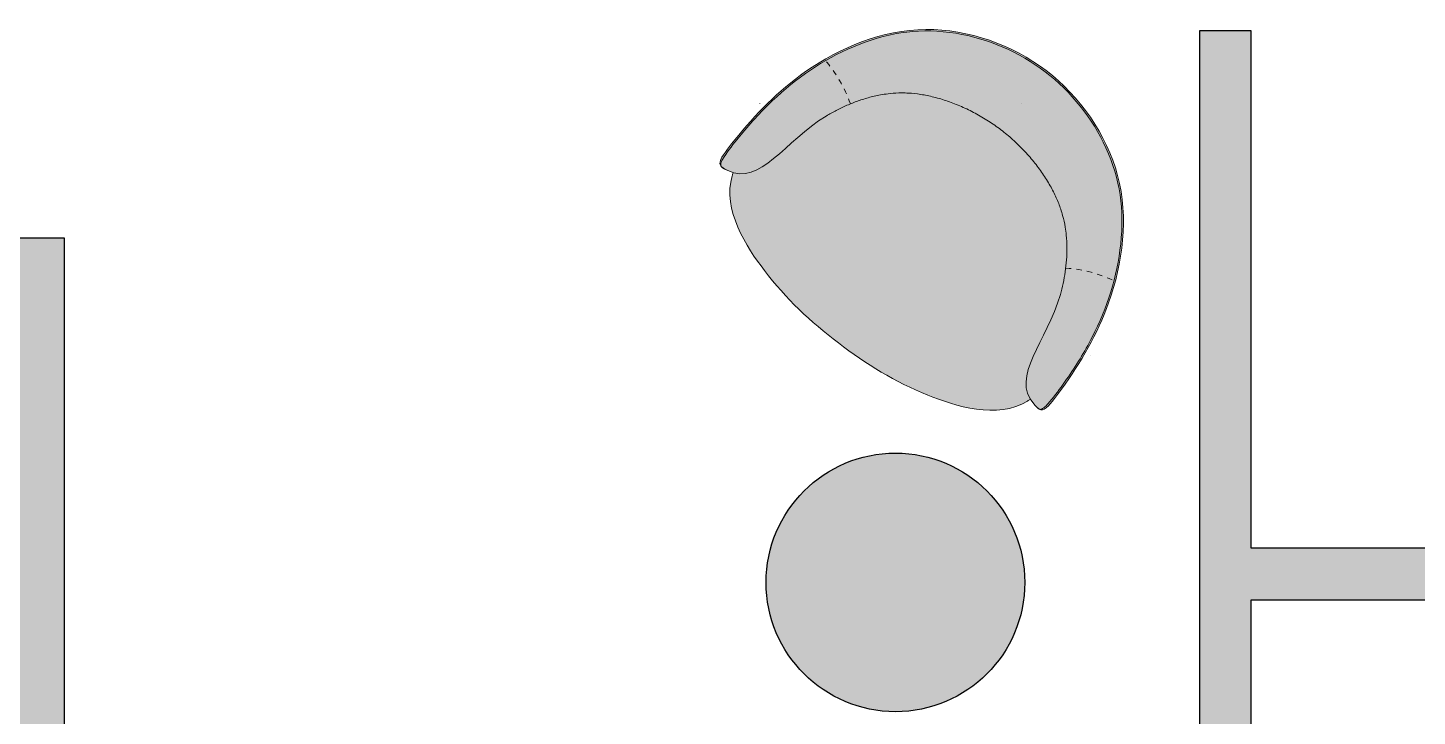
# Model space of a CAD drawing. Header units: millimetres. Extents: x 71819 to 78266, y 23672 to 38445.
# Drawn here: x 74386.1 to 74654.7, y 32712.2 to 32845.3 of the extents above; entities that cross this region are included whole.
import ezdxf

# ---------------------------------------------------------------- set-up
doc = ezdxf.new("R2010")
doc.units = ezdxf.units.MM
doc.linetypes.add('AI-Linetype-2', pattern=[2.081389, 1.040694, -1.040694])
doc.linetypes.add('AI-Linetype-3', pattern=[2.069395, 1.034697, -1.034697])
doc.layers.add('Plan Archi', color=8, linetype='Continuous')

msp = doc.modelspace()

# ---------------------------------------------------------------- hatches: boundary and pattern name
at = {"layer": 'Plan Archi', "true_color": 0xffffff}
h = msp.add_hatch(color=7, dxfattribs=at)
h.dxf.hatch_style = 1
edge = h.paths.add_edge_path()
edge.add_spline(control_points=[(74574.28, 32825.54), (74574.28, 32825.54), (74574.27, 32825.54), (74574.27, 32825.55)], knot_values=[0, 0, 0, 0, 0.742424, 0.742424, 0.742424, 0.742424], degree=3, periodic=0)
edge.add_spline(control_points=[(74574.26, 32825.56), (74573.48, 32826.15), (74572.68, 32826.71), (74571.86, 32827.24)], knot_values=[1, 1, 1, 1, 2, 2, 2, 2], degree=3, periodic=0)
edge.add_spline(control_points=[(74571.86, 32827.24), (74571.02, 32827.77), (74570.17, 32828.27), (74569.3, 32828.74)], knot_values=[2, 2, 2, 2, 3, 3, 3, 3], degree=3, periodic=0)
edge.add_spline(control_points=[(74569.3, 32828.74), (74568.43, 32829.2), (74567.54, 32829.63), (74566.65, 32830.03)], knot_values=[3, 3, 3, 3, 4, 4, 4, 4], degree=3, periodic=0)
edge.add_spline(control_points=[(74566.65, 32830.03), (74565.76, 32830.41), (74564.86, 32830.76), (74563.96, 32831.08)], knot_values=[4, 4, 4, 4, 5, 5, 5, 5], degree=3, periodic=0)
edge.add_spline(control_points=[(74563.96, 32831.08), (74563.08, 32831.38), (74562.2, 32831.64), (74561.31, 32831.87)], knot_values=[5, 5, 5, 5, 6, 6, 6, 6], degree=3, periodic=0)
edge.add_spline(control_points=[(74561.31, 32831.87), (74560.46, 32832.08), (74559.61, 32832.25), (74558.76, 32832.39)], knot_values=[6, 6, 6, 6, 7, 7, 7, 7], degree=3, periodic=0)
edge.add_spline(control_points=[(74558.76, 32832.39), (74557.97, 32832.51), (74557.17, 32832.6), (74556.39, 32832.64)], knot_values=[7, 7, 7, 7, 8, 8, 8, 8], degree=3, periodic=0)
edge.add_spline(control_points=[(74556.39, 32832.64), (74555.97, 32832.67), (74555.55, 32832.68), (74555.13, 32832.68)], knot_values=[8, 8, 8, 8, 9, 9, 9, 9], degree=3, periodic=0)
edge.add_spline(control_points=[(74555.13, 32832.68), (74554.36, 32832.68), (74553.59, 32832.63), (74552.84, 32832.55)], knot_values=[9, 9, 9, 9, 10, 10, 10, 10], degree=3, periodic=0)
edge.add_spline(control_points=[(74552.84, 32832.55), (74552.31, 32832.5), (74551.79, 32832.43), (74551.28, 32832.34)], knot_values=[10, 10, 10, 10, 11, 11, 11, 11], degree=3, periodic=0)
edge.add_spline(control_points=[(74551.28, 32832.34), (74550.48, 32832.2), (74549.69, 32832.03), (74548.92, 32831.83)], knot_values=[11, 11, 11, 11, 12, 12, 12, 12], degree=3, periodic=0)
edge.add_spline(control_points=[(74548.92, 32831.83), (74548.15, 32831.62), (74547.4, 32831.39), (74546.66, 32831.13)], knot_values=[12, 12, 12, 12, 13, 13, 13, 13], degree=3, periodic=0)
edge.add_spline(control_points=[(74546.66, 32831.13), (74545.93, 32830.87), (74545.21, 32830.59), (74544.51, 32830.28)], knot_values=[13, 13, 13, 13, 14, 14, 14, 14], degree=3, periodic=0)
edge.add_spline(control_points=[(74544.51, 32830.28), (74543.8, 32829.97), (74543.12, 32829.65), (74542.44, 32829.3)], knot_values=[14, 14, 14, 14, 15, 15, 15, 15], degree=3, periodic=0)
edge.add_spline(control_points=[(74542.44, 32829.3), (74541.78, 32828.95), (74541.13, 32828.59), (74540.5, 32828.21)], knot_values=[15, 15, 15, 15, 16, 16, 16, 16], degree=3, periodic=0)
edge.add_spline(control_points=[(74540.5, 32828.21), (74532.43, 32823.35), (74527.79, 32814.61), (74521.46, 32817.68)], knot_values=[16, 16, 16, 16, 17, 17, 17, 17], degree=3, periodic=0)
edge.add_spline(control_points=[(74522.5, 32817.2), (74522.43, 32817.02), (74522.37, 32816.84), (74522.32, 32816.66)], knot_values=[0, 0, 0, 0, 1, 1, 1, 1], degree=3, periodic=0)
edge.add_spline(control_points=[(74522.32, 32816.66), (74520.33, 32810.12), (74525.14, 32802.81), (74528.54, 32798.34)], knot_values=[1, 1, 1, 1, 2, 2, 2, 2], degree=3, periodic=0)
edge.add_spline(control_points=[(74528.54, 32798.34), (74532.66, 32792.92), (74537.46, 32788.45), (74542.84, 32784.34)], knot_values=[2, 2, 2, 2, 3, 3, 3, 3], degree=3, periodic=0)
edge.add_spline(control_points=[(74542.84, 32784.34), (74542.84, 32784.34), (74542.84, 32784.34), (74542.85, 32784.33)], knot_values=[3, 3, 3, 3, 3.000629, 3.000629, 3.000629, 3.000629], degree=3, periodic=0)
edge.add_line((74542.85, 32784.33), (74574.28, 32825.54))
edge = h.paths.add_edge_path()
edge.add_spline(control_points=[(74594.56, 32822.06), (74591.95, 32827.79), (74587.83, 32832.94), (74582.82, 32836.76)], knot_values=[39, 39, 39, 39, 40, 40, 40, 40], degree=3, periodic=0)
edge.add_spline(control_points=[(74582.82, 32836.76), (74577.82, 32840.58), (74571.75, 32843.19), (74565.54, 32844.2)], knot_values=[38, 38, 38, 38, 39, 39, 39, 39], degree=3, periodic=0)
edge.add_spline(control_points=[(74565.54, 32844.2), (74558.91, 32845.27), (74553.1, 32844.48), (74546.89, 32842.05)], knot_values=[37, 37, 37, 37, 38, 38, 38, 38], degree=3, periodic=0)
edge.add_spline(control_points=[(74546.89, 32842.05), (74544.58, 32841.15), (74542.42, 32840.1), (74540.36, 32838.92)], knot_values=[36.620628, 36.620628, 36.620628, 36.620628, 37, 37, 37, 37], degree=3, periodic=0)
edge.add_spline(control_points=[(74540.36, 32838.92), (74542.49, 32836.39), (74544.04, 32833.69), (74545.16, 32830.57)], knot_values=[0, 0, 0, 0, 0.972087, 0.972087, 0.972087, 0.972087], degree=3, periodic=0)
edge.add_spline(control_points=[(74544.51, 32830.28), (74545.21, 32830.59), (74545.93, 32830.87), (74546.66, 32831.13)], knot_values=[13, 13, 13, 13, 14, 14, 14, 14], degree=3, periodic=0)
edge.add_spline(control_points=[(74546.66, 32831.13), (74547.4, 32831.39), (74548.15, 32831.62), (74548.92, 32831.83)], knot_values=[12, 12, 12, 12, 13, 13, 13, 13], degree=3, periodic=0)
edge.add_spline(control_points=[(74548.92, 32831.83), (74549.69, 32832.03), (74550.48, 32832.2), (74551.28, 32832.34)], knot_values=[11, 11, 11, 11, 12, 12, 12, 12], degree=3, periodic=0)
edge.add_spline(control_points=[(74551.28, 32832.34), (74551.79, 32832.43), (74552.31, 32832.5), (74552.84, 32832.55)], knot_values=[10, 10, 10, 10, 11, 11, 11, 11], degree=3, periodic=0)
edge.add_spline(control_points=[(74552.84, 32832.55), (74553.59, 32832.63), (74554.36, 32832.68), (74555.13, 32832.68)], knot_values=[9, 9, 9, 9, 10, 10, 10, 10], degree=3, periodic=0)
edge.add_spline(control_points=[(74555.13, 32832.68), (74555.55, 32832.68), (74555.97, 32832.67), (74556.39, 32832.64)], knot_values=[8, 8, 8, 8, 9, 9, 9, 9], degree=3, periodic=0)
edge.add_spline(control_points=[(74556.39, 32832.64), (74557.17, 32832.6), (74557.97, 32832.51), (74558.76, 32832.39)], knot_values=[7, 7, 7, 7, 8, 8, 8, 8], degree=3, periodic=0)
edge.add_spline(control_points=[(74558.76, 32832.39), (74559.61, 32832.25), (74560.46, 32832.08), (74561.31, 32831.87)], knot_values=[6, 6, 6, 6, 7, 7, 7, 7], degree=3, periodic=0)
edge.add_spline(control_points=[(74561.31, 32831.87), (74562.2, 32831.64), (74563.08, 32831.38), (74563.96, 32831.08)], knot_values=[5, 5, 5, 5, 6, 6, 6, 6], degree=3, periodic=0)
edge.add_spline(control_points=[(74563.96, 32831.08), (74564.86, 32830.76), (74565.76, 32830.41), (74566.65, 32830.03)], knot_values=[4, 4, 4, 4, 5, 5, 5, 5], degree=3, periodic=0)
edge.add_spline(control_points=[(74566.65, 32830.03), (74567.54, 32829.63), (74568.43, 32829.2), (74569.3, 32828.74)], knot_values=[3, 3, 3, 3, 4, 4, 4, 4], degree=3, periodic=0)
edge.add_spline(control_points=[(74569.3, 32828.74), (74570.17, 32828.27), (74571.02, 32827.77), (74571.86, 32827.24)], knot_values=[2, 2, 2, 2, 3, 3, 3, 3], degree=3, periodic=0)
edge.add_spline(control_points=[(74571.86, 32827.24), (74572.68, 32826.71), (74573.48, 32826.15), (74574.26, 32825.56)], knot_values=[1, 1, 1, 1, 2, 2, 2, 2], degree=3, periodic=0)
edge.add_line((74574.28, 32825.54), (74582.83, 32836.75))
edge = h.paths.add_edge_path()
edge.add_spline(control_points=[(74544.51, 32830.28), (74545.21, 32830.59), (74545.93, 32830.87), (74546.66, 32831.13)], knot_values=[13, 13, 13, 13, 14, 14, 14, 14], degree=3, periodic=0)
edge.add_spline(control_points=[(74545.16, 32830.57), (74544.04, 32833.69), (74542.49, 32836.39), (74540.36, 32838.92)], knot_values=[0, 0, 0, 0, 0.972087, 0.972087, 0.972087, 0.972087], degree=3, periodic=0)
edge.add_spline(control_points=[(74540.36, 32838.92), (74536.99, 32836.97), (74533.9, 32834.65), (74530.92, 32831.94)], knot_values=[36, 36, 36, 36, 36.620628, 36.620628, 36.620628, 36.620628], degree=3, periodic=0)
edge.add_spline(control_points=[(74530.92, 32831.94), (74528.57, 32829.79), (74526.43, 32827.48), (74524.4, 32825.04)], knot_values=[35, 35, 35, 35, 36, 36, 36, 36], degree=3, periodic=0)
edge.add_spline(control_points=[(74524.4, 32825.04), (74523.99, 32824.56), (74523.6, 32824.08), (74523.2, 32823.59)], knot_values=[34, 34, 34, 34, 35, 35, 35, 35], degree=3, periodic=0)
edge.add_spline(control_points=[(74523.2, 32823.59), (74522.21, 32822.37), (74521.25, 32821.15), (74520.46, 32819.79)], knot_values=[33, 33, 33, 33, 34, 34, 34, 34], degree=3, periodic=0)
edge.add_spline(control_points=[(74520.46, 32819.79), (74520.38, 32819.65), (74520.3, 32819.52), (74520.24, 32819.37)], knot_values=[32, 32, 32, 32, 33, 33, 33, 33], degree=3, periodic=0)
edge.add_spline(control_points=[(74520.24, 32819.37), (74520.15, 32819.17), (74520.09, 32818.97), (74520.09, 32818.75)], knot_values=[31, 31, 31, 31, 32, 32, 32, 32], degree=3, periodic=0)
edge.add_spline(control_points=[(74520.09, 32818.75), (74520.1, 32818.61), (74520.14, 32818.51), (74520.21, 32818.42)], knot_values=[30.357181, 30.357181, 30.357181, 30.357181, 31, 31, 31, 31], degree=3, periodic=0)
edge.add_spline(control_points=[(74520.21, 32818.42), (74520.5, 32818.11), (74520.98, 32817.91), (74521.46, 32817.68)], knot_values=[28.501154, 28.501154, 28.501154, 28.501154, 29, 29, 29, 29], degree=3, periodic=0)
edge.add_spline(control_points=[(74520.36, 32818.29), (74520.69, 32818.02), (74521.08, 32817.86), (74521.46, 32817.68)], knot_values=[29, 29, 29, 29, 30, 30, 30, 30], degree=3, periodic=0)
edge.add_spline(control_points=[(74521.46, 32817.68), (74520.98, 32817.91), (74520.5, 32818.11), (74520.21, 32818.42)], knot_values=[28.501154, 28.501154, 28.501154, 28.501154, 29, 29, 29, 29], degree=3, periodic=0)
edge.add_spline(control_points=[(74520.36, 32818.29), (74520.69, 32818.02), (74521.08, 32817.86), (74521.46, 32817.68)], knot_values=[29, 29, 29, 29, 30, 30, 30, 30], degree=3, periodic=0)
edge.add_spline(control_points=[(74520.21, 32818.42), (74520.5, 32818.11), (74520.98, 32817.91), (74521.46, 32817.68)], knot_values=[28.501154, 28.501154, 28.501154, 28.501154, 29, 29, 29, 29], degree=3, periodic=0)
edge.add_spline(control_points=[(74521.46, 32817.68), (74527.79, 32814.61), (74532.43, 32823.35), (74540.5, 32828.21)], knot_values=[16, 16, 16, 16, 17, 17, 17, 17], degree=3, periodic=0)
edge.add_spline(control_points=[(74540.5, 32828.21), (74541.13, 32828.59), (74541.78, 32828.95), (74542.44, 32829.3)], knot_values=[15, 15, 15, 15, 16, 16, 16, 16], degree=3, periodic=0)
edge.add_spline(control_points=[(74542.44, 32829.3), (74543.12, 32829.65), (74543.8, 32829.97), (74544.51, 32830.28)], knot_values=[14, 14, 14, 14, 15, 15, 15, 15], degree=3, periodic=0)
edge = h.paths.add_edge_path()
edge.add_spline(control_points=[(74540.36, 32838.92), (74540.3, 32838.99), (74540.24, 32839.06), (74540.18, 32839.13)], knot_values=[0.972087, 0.972087, 0.972087, 0.972087, 0.99905, 0.99905, 0.99905, 0.99905], degree=3, periodic=0)
edge.add_spline(control_points=[(74540.18, 32839.13), (74538.92, 32838.39), (74537.7, 32837.61), (74536.52, 32836.79)], knot_values=[24.824319, 24.824319, 24.824319, 24.824319, 25, 25, 25, 25], degree=3, periodic=0)
edge.add_spline(control_points=[(74536.52, 32836.79), (74531.19, 32833.08), (74526.87, 32828.6), (74522.82, 32823.59)], knot_values=[25, 25, 25, 25, 26, 26, 26, 26], degree=3, periodic=0)
edge.add_spline(control_points=[(74522.82, 32823.59), (74522.17, 32822.79), (74520.57, 32820.81), (74520.13, 32819.83)], knot_values=[26, 26, 26, 26, 27, 27, 27, 27], degree=3, periodic=0)
edge.add_spline(control_points=[(74520.13, 32819.83), (74520.12, 32819.82), (74520.11, 32819.81), (74520.11, 32819.8)], knot_values=[27, 27, 27, 27, 28, 28, 28, 28], degree=3, periodic=0)
edge.add_spline(control_points=[(74520.11, 32819.8), (74519.82, 32819.15), (74519.92, 32818.73), (74520.21, 32818.42)], knot_values=[28, 28, 28, 28, 28.501154, 28.501154, 28.501154, 28.501154], degree=3, periodic=0)
edge.add_spline(control_points=[(74520.21, 32818.42), (74520.14, 32818.51), (74520.1, 32818.61), (74520.09, 32818.75)], knot_values=[30.357181, 30.357181, 30.357181, 30.357181, 31, 31, 31, 31], degree=3, periodic=0)
edge.add_spline(control_points=[(74520.09, 32818.75), (74520.09, 32818.97), (74520.15, 32819.17), (74520.24, 32819.37)], knot_values=[31, 31, 31, 31, 32, 32, 32, 32], degree=3, periodic=0)
edge.add_spline(control_points=[(74520.24, 32819.37), (74520.3, 32819.52), (74520.38, 32819.65), (74520.46, 32819.79)], knot_values=[32, 32, 32, 32, 33, 33, 33, 33], degree=3, periodic=0)
edge.add_spline(control_points=[(74520.46, 32819.79), (74521.25, 32821.15), (74522.21, 32822.37), (74523.2, 32823.59)], knot_values=[33, 33, 33, 33, 34, 34, 34, 34], degree=3, periodic=0)
edge.add_spline(control_points=[(74523.2, 32823.59), (74523.6, 32824.08), (74523.99, 32824.56), (74524.4, 32825.04)], knot_values=[34, 34, 34, 34, 35, 35, 35, 35], degree=3, periodic=0)
edge.add_spline(control_points=[(74524.4, 32825.04), (74526.43, 32827.48), (74528.57, 32829.79), (74530.92, 32831.94)], knot_values=[35, 35, 35, 35, 36, 36, 36, 36], degree=3, periodic=0)
edge.add_spline(control_points=[(74530.92, 32831.94), (74533.9, 32834.65), (74536.99, 32836.97), (74540.36, 32838.92)], knot_values=[36, 36, 36, 36, 36.620628, 36.620628, 36.620628, 36.620628], degree=3, periodic=0)
edge = h.paths.add_edge_path()
edge.add_spline(control_points=[(74540.36, 32838.92), (74542.42, 32840.1), (74544.58, 32841.15), (74546.89, 32842.05)], knot_values=[36.620628, 36.620628, 36.620628, 36.620628, 37, 37, 37, 37], degree=3, periodic=0)
edge.add_spline(control_points=[(74546.89, 32842.05), (74553.1, 32844.48), (74558.91, 32845.27), (74565.54, 32844.2)], knot_values=[37, 37, 37, 37, 38, 38, 38, 38], degree=3, periodic=0)
edge.add_spline(control_points=[(74565.54, 32844.2), (74571.75, 32843.19), (74577.82, 32840.58), (74582.82, 32836.76)], knot_values=[38, 38, 38, 38, 39, 39, 39, 39], degree=3, periodic=0)
edge.add_line((74582.83, 32836.75), (74583.01, 32836.99))
edge.add_spline(control_points=[(74583.01, 32836.99), (74583.01, 32836.99), (74583, 32837), (74583, 32837)], knot_values=[22.999482, 22.999482, 22.999482, 22.999482, 23, 23, 23, 23], degree=3, periodic=0)
edge.add_spline(control_points=[(74583, 32837), (74576.47, 32841.98), (74568.03, 32845), (74559.76, 32844.95)], knot_values=[23, 23, 23, 23, 24, 24, 24, 24], degree=3, periodic=0)
edge.add_spline(control_points=[(74559.76, 32844.95), (74552.8, 32844.91), (74546.08, 32842.56), (74540.18, 32839.13)], knot_values=[24, 24, 24, 24, 24.824319, 24.824319, 24.824319, 24.824319], degree=3, periodic=0)
edge.add_spline(control_points=[(74540.18, 32839.13), (74540.24, 32839.06), (74540.3, 32838.99), (74540.36, 32838.92)], knot_values=[0.972087, 0.972087, 0.972087, 0.972087, 0.99905, 0.99905, 0.99905, 0.99905], degree=3, periodic=0)
h = msp.add_hatch(color=7, dxfattribs=at)
h.dxf.hatch_style = 1
edge = h.paths.add_edge_path()
edge.add_spline(control_points=[(74574.28, 32825.54), (74574.28, 32825.54), (74574.28, 32825.54), (74574.28, 32825.54)], knot_values=[0, 0, 0, 0, 0.742424, 0.742424, 0.742424, 0.742424], degree=3, periodic=0)
edge.add_spline(control_points=[(74574.3, 32825.52), (74575.08, 32824.93), (74575.83, 32824.31), (74576.55, 32823.65)], knot_values=[1, 1, 1, 1, 2, 2, 2, 2], degree=3, periodic=0)
edge.add_spline(control_points=[(74576.55, 32823.65), (74577.29, 32822.99), (74578, 32822.3), (74578.68, 32821.59)], knot_values=[2, 2, 2, 2, 3, 3, 3, 3], degree=3, periodic=0)
edge.add_spline(control_points=[(74578.68, 32821.59), (74579.36, 32820.87), (74580.01, 32820.13), (74580.62, 32819.37)], knot_values=[3, 3, 3, 3, 4, 4, 4, 4], degree=3, periodic=0)
edge.add_spline(control_points=[(74580.62, 32819.37), (74581.23, 32818.62), (74581.8, 32817.84), (74582.34, 32817.05)], knot_values=[4, 4, 4, 4, 5, 5, 5, 5], degree=3, periodic=0)
edge.add_spline(control_points=[(74582.34, 32817.05), (74582.87, 32816.29), (74583.36, 32815.5), (74583.81, 32814.7)], knot_values=[5, 5, 5, 5, 6, 6, 6, 6], degree=3, periodic=0)
edge.add_spline(control_points=[(74583.81, 32814.7), (74584.24, 32813.94), (74584.63, 32813.17), (74584.98, 32812.39)], knot_values=[6, 6, 6, 6, 7, 7, 7, 7], degree=3, periodic=0)
edge.add_spline(control_points=[(74584.98, 32812.39), (74585.31, 32811.65), (74585.61, 32810.91), (74585.86, 32810.17)], knot_values=[7, 7, 7, 7, 8, 8, 8, 8], degree=3, periodic=0)
edge.add_spline(control_points=[(74585.86, 32810.17), (74585.99, 32809.77), (74586.11, 32809.37), (74586.22, 32808.97)], knot_values=[8, 8, 8, 8, 9, 9, 9, 9], degree=3, periodic=0)
edge.add_spline(control_points=[(74586.22, 32808.97), (74586.43, 32808.22), (74586.59, 32807.47), (74586.71, 32806.72)], knot_values=[9, 9, 9, 9, 10, 10, 10, 10], degree=3, periodic=0)
edge.add_spline(control_points=[(74586.71, 32806.72), (74586.79, 32806.2), (74586.86, 32805.68), (74586.91, 32805.16)], knot_values=[10, 10, 10, 10, 11, 11, 11, 11], degree=3, periodic=0)
edge.add_spline(control_points=[(74586.91, 32805.16), (74587, 32804.35), (74587.04, 32803.55), (74587.04, 32802.75)], knot_values=[11, 11, 11, 11, 12, 12, 12, 12], degree=3, periodic=0)
edge.add_spline(control_points=[(74587.04, 32802.75), (74587.05, 32801.95), (74587.03, 32801.16), (74586.97, 32800.38)], knot_values=[12, 12, 12, 12, 13, 13, 13, 13], degree=3, periodic=0)
edge.add_spline(control_points=[(74586.97, 32800.38), (74586.91, 32799.61), (74586.83, 32798.84), (74586.72, 32798.08)], knot_values=[13, 13, 13, 13, 14, 14, 14, 14], degree=3, periodic=0)
edge.add_spline(control_points=[(74586.72, 32798.08), (74586.61, 32797.32), (74586.48, 32796.57), (74586.32, 32795.83)], knot_values=[14, 14, 14, 14, 15, 15, 15, 15], degree=3, periodic=0)
edge.add_spline(control_points=[(74586.32, 32795.83), (74586.16, 32795.1), (74585.98, 32794.38), (74585.78, 32793.67)], knot_values=[15, 15, 15, 15, 16, 16, 16, 16], degree=3, periodic=0)
edge.add_spline(control_points=[(74585.78, 32793.67), (74583.23, 32784.6), (74576.02, 32777.82), (74580.66, 32772.52)], knot_values=[16, 16, 16, 16, 17, 17, 17, 17], degree=3, periodic=0)
edge.add_spline(control_points=[(74579.92, 32773.4), (74579.77, 32773.29), (74579.61, 32773.18), (74579.45, 32773.08)], knot_values=[0, 0, 0, 0, 1, 1, 1, 1], degree=3, periodic=0)
edge.add_spline(control_points=[(74579.45, 32773.08), (74573.67, 32769.43), (74565.34, 32772.14), (74560.14, 32774.24)], knot_values=[1, 1, 1, 1, 2, 2, 2, 2], degree=3, periodic=0)
edge.add_spline(control_points=[(74560.14, 32774.24), (74553.82, 32776.78), (74548.24, 32780.22), (74542.86, 32784.32)], knot_values=[2, 2, 2, 2, 3, 3, 3, 3], degree=3, periodic=0)
edge.add_spline(control_points=[(74542.86, 32784.32), (74542.85, 32784.33), (74542.85, 32784.33), (74542.85, 32784.33)], knot_values=[3, 3, 3, 3, 3.000629, 3.000629, 3.000629, 3.000629], degree=3, periodic=0)
edge.add_line((74542.85, 32784.33), (74574.28, 32825.54))
edge = h.paths.add_edge_path()
edge.add_spline(control_points=[(74565.55, 32844.18), (74571.77, 32843.18), (74577.83, 32840.56), (74582.84, 32836.75)], knot_values=[39, 39, 39, 39, 40, 40, 40, 40], degree=3, periodic=0)
edge.add_spline(control_points=[(74582.84, 32836.75), (74587.85, 32832.93), (74591.97, 32827.78), (74594.58, 32822.05)], knot_values=[38, 38, 38, 38, 39, 39, 39, 39], degree=3, periodic=0)
edge.add_spline(control_points=[(74594.58, 32822.05), (74597.37, 32815.93), (74598.15, 32810.12), (74597.44, 32803.49)], knot_values=[37, 37, 37, 37, 38, 38, 38, 38], degree=3, periodic=0)
edge.add_spline(control_points=[(74597.44, 32803.49), (74597.18, 32801.03), (74596.75, 32798.67), (74596.14, 32796.37)], knot_values=[36.620628, 36.620628, 36.620628, 36.620628, 37, 37, 37, 37], degree=3, periodic=0)
edge.add_spline(control_points=[(74596.14, 32796.37), (74593.15, 32797.76), (74590.13, 32798.54), (74586.83, 32798.79)], knot_values=[0, 0, 0, 0, 0.972087, 0.972087, 0.972087, 0.972087], degree=3, periodic=0)
edge.add_spline(control_points=[(74586.72, 32798.08), (74586.83, 32798.84), (74586.91, 32799.61), (74586.97, 32800.38)], knot_values=[13, 13, 13, 13, 14, 14, 14, 14], degree=3, periodic=0)
edge.add_spline(control_points=[(74586.97, 32800.38), (74587.03, 32801.16), (74587.05, 32801.95), (74587.04, 32802.75)], knot_values=[12, 12, 12, 12, 13, 13, 13, 13], degree=3, periodic=0)
edge.add_spline(control_points=[(74587.04, 32802.75), (74587.04, 32803.55), (74587, 32804.35), (74586.91, 32805.16)], knot_values=[11, 11, 11, 11, 12, 12, 12, 12], degree=3, periodic=0)
edge.add_spline(control_points=[(74586.91, 32805.16), (74586.86, 32805.68), (74586.79, 32806.2), (74586.71, 32806.72)], knot_values=[10, 10, 10, 10, 11, 11, 11, 11], degree=3, periodic=0)
edge.add_spline(control_points=[(74586.71, 32806.72), (74586.59, 32807.47), (74586.43, 32808.22), (74586.22, 32808.97)], knot_values=[9, 9, 9, 9, 10, 10, 10, 10], degree=3, periodic=0)
edge.add_spline(control_points=[(74586.22, 32808.97), (74586.11, 32809.37), (74585.99, 32809.77), (74585.86, 32810.17)], knot_values=[8, 8, 8, 8, 9, 9, 9, 9], degree=3, periodic=0)
edge.add_spline(control_points=[(74585.86, 32810.17), (74585.61, 32810.91), (74585.31, 32811.65), (74584.98, 32812.39)], knot_values=[7, 7, 7, 7, 8, 8, 8, 8], degree=3, periodic=0)
edge.add_spline(control_points=[(74584.98, 32812.39), (74584.63, 32813.17), (74584.24, 32813.94), (74583.81, 32814.7)], knot_values=[6, 6, 6, 6, 7, 7, 7, 7], degree=3, periodic=0)
edge.add_spline(control_points=[(74583.81, 32814.7), (74583.36, 32815.5), (74582.87, 32816.29), (74582.34, 32817.05)], knot_values=[5, 5, 5, 5, 6, 6, 6, 6], degree=3, periodic=0)
edge.add_spline(control_points=[(74582.34, 32817.05), (74581.8, 32817.84), (74581.23, 32818.62), (74580.62, 32819.37)], knot_values=[4, 4, 4, 4, 5, 5, 5, 5], degree=3, periodic=0)
edge.add_spline(control_points=[(74580.62, 32819.37), (74580.01, 32820.13), (74579.36, 32820.87), (74578.68, 32821.59)], knot_values=[3, 3, 3, 3, 4, 4, 4, 4], degree=3, periodic=0)
edge.add_spline(control_points=[(74578.68, 32821.59), (74578, 32822.3), (74577.29, 32822.99), (74576.55, 32823.65)], knot_values=[2, 2, 2, 2, 3, 3, 3, 3], degree=3, periodic=0)
edge.add_spline(control_points=[(74576.55, 32823.65), (74575.83, 32824.31), (74575.08, 32824.93), (74574.3, 32825.52)], knot_values=[1, 1, 1, 1, 2, 2, 2, 2], degree=3, periodic=0)
edge.add_line((74574.28, 32825.54), (74582.83, 32836.75))
edge = h.paths.add_edge_path()
edge.add_spline(control_points=[(74586.72, 32798.08), (74586.83, 32798.84), (74586.91, 32799.61), (74586.97, 32800.38)], knot_values=[13, 13, 13, 13, 14, 14, 14, 14], degree=3, periodic=0)
edge.add_spline(control_points=[(74586.83, 32798.79), (74590.13, 32798.54), (74593.15, 32797.76), (74596.14, 32796.37)], knot_values=[0, 0, 0, 0, 0.972087, 0.972087, 0.972087, 0.972087], degree=3, periodic=0)
edge.add_spline(control_points=[(74596.14, 32796.37), (74595.16, 32792.6), (74593.73, 32789.01), (74591.91, 32785.42)], knot_values=[36, 36, 36, 36, 36.620628, 36.620628, 36.620628, 36.620628], degree=3, periodic=0)
edge.add_spline(control_points=[(74591.91, 32785.42), (74590.46, 32782.59), (74588.8, 32779.91), (74586.99, 32777.3)], knot_values=[35, 35, 35, 35, 36, 36, 36, 36], degree=3, periodic=0)
edge.add_spline(control_points=[(74586.99, 32777.3), (74586.63, 32776.79), (74586.27, 32776.28), (74585.9, 32775.77)], knot_values=[34, 34, 34, 34, 35, 35, 35, 35], degree=3, periodic=0)
edge.add_spline(control_points=[(74585.9, 32775.77), (74584.99, 32774.49), (74584.07, 32773.24), (74582.96, 32772.12)], knot_values=[33, 33, 33, 33, 34, 34, 34, 34], degree=3, periodic=0)
edge.add_spline(control_points=[(74582.96, 32772.12), (74582.85, 32772), (74582.74, 32771.89), (74582.61, 32771.79)], knot_values=[32, 32, 32, 32, 33, 33, 33, 33], degree=3, periodic=0)
edge.add_spline(control_points=[(74582.61, 32771.79), (74582.44, 32771.66), (74582.27, 32771.54), (74582.05, 32771.49)], knot_values=[31, 31, 31, 31, 32, 32, 32, 32], degree=3, periodic=0)
edge.add_spline(control_points=[(74582.05, 32771.49), (74581.92, 32771.46), (74581.81, 32771.47), (74581.71, 32771.52)], knot_values=[30.357181, 30.357181, 30.357181, 30.357181, 31, 31, 31, 31], degree=3, periodic=0)
edge.add_spline(control_points=[(74581.71, 32771.52), (74581.33, 32771.71), (74581.01, 32772.12), (74580.66, 32772.52)], knot_values=[28.501154, 28.501154, 28.501154, 28.501154, 29, 29, 29, 29], degree=3, periodic=0)
edge.add_spline(control_points=[(74581.54, 32771.62), (74581.19, 32771.88), (74580.94, 32772.2), (74580.66, 32772.52)], knot_values=[29, 29, 29, 29, 30, 30, 30, 30], degree=3, periodic=0)
edge.add_spline(control_points=[(74580.66, 32772.52), (74581.01, 32772.12), (74581.33, 32771.71), (74581.71, 32771.52)], knot_values=[28.501154, 28.501154, 28.501154, 28.501154, 29, 29, 29, 29], degree=3, periodic=0)
edge.add_spline(control_points=[(74581.54, 32771.62), (74581.19, 32771.88), (74580.94, 32772.2), (74580.66, 32772.52)], knot_values=[29, 29, 29, 29, 30, 30, 30, 30], degree=3, periodic=0)
edge.add_spline(control_points=[(74581.71, 32771.52), (74581.33, 32771.71), (74581.01, 32772.12), (74580.66, 32772.52)], knot_values=[28.501154, 28.501154, 28.501154, 28.501154, 29, 29, 29, 29], degree=3, periodic=0)
edge.add_spline(control_points=[(74580.66, 32772.52), (74576.02, 32777.82), (74583.23, 32784.6), (74585.78, 32793.67)], knot_values=[16, 16, 16, 16, 17, 17, 17, 17], degree=3, periodic=0)
edge.add_spline(control_points=[(74585.78, 32793.67), (74585.98, 32794.38), (74586.16, 32795.1), (74586.32, 32795.83)], knot_values=[15, 15, 15, 15, 16, 16, 16, 16], degree=3, periodic=0)
edge.add_spline(control_points=[(74586.32, 32795.83), (74586.48, 32796.57), (74586.61, 32797.32), (74586.72, 32798.08)], knot_values=[14, 14, 14, 14, 15, 15, 15, 15], degree=3, periodic=0)
edge = h.paths.add_edge_path()
edge.add_spline(control_points=[(74596.14, 32796.37), (74596.23, 32796.33), (74596.31, 32796.29), (74596.39, 32796.25)], knot_values=[0.972087, 0.972087, 0.972087, 0.972087, 0.99905, 0.99905, 0.99905, 0.99905], degree=3, periodic=0)
edge.add_spline(control_points=[(74596.39, 32796.25), (74596.02, 32794.84), (74595.59, 32793.46), (74595.11, 32792.11)], knot_values=[24.824319, 24.824319, 24.824319, 24.824319, 25, 25, 25, 25], degree=3, periodic=0)
edge.add_spline(control_points=[(74595.11, 32792.11), (74592.94, 32785.98), (74589.77, 32780.63), (74586.01, 32775.4)], knot_values=[25, 25, 25, 25, 26, 26, 26, 26], degree=3, periodic=0)
edge.add_spline(control_points=[(74586.01, 32775.4), (74585.4, 32774.56), (74583.91, 32772.49), (74583.09, 32771.81)], knot_values=[26, 26, 26, 26, 27, 27, 27, 27], degree=3, periodic=0)
edge.add_spline(control_points=[(74583.09, 32771.81), (74583.08, 32771.8), (74583.07, 32771.79), (74583.06, 32771.78)], knot_values=[27, 27, 27, 27, 28, 28, 28, 28], degree=3, periodic=0)
edge.add_spline(control_points=[(74583.06, 32771.78), (74582.51, 32771.34), (74582.08, 32771.32), (74581.71, 32771.52)], knot_values=[28, 28, 28, 28, 28.501154, 28.501154, 28.501154, 28.501154], degree=3, periodic=0)
edge.add_spline(control_points=[(74581.71, 32771.52), (74581.81, 32771.47), (74581.92, 32771.46), (74582.05, 32771.49)], knot_values=[30.357181, 30.357181, 30.357181, 30.357181, 31, 31, 31, 31], degree=3, periodic=0)
edge.add_spline(control_points=[(74582.05, 32771.49), (74582.27, 32771.54), (74582.44, 32771.66), (74582.61, 32771.79)], knot_values=[31, 31, 31, 31, 32, 32, 32, 32], degree=3, periodic=0)
edge.add_spline(control_points=[(74582.61, 32771.79), (74582.74, 32771.89), (74582.85, 32772), (74582.96, 32772.12)], knot_values=[32, 32, 32, 32, 33, 33, 33, 33], degree=3, periodic=0)
edge.add_spline(control_points=[(74582.96, 32772.12), (74584.07, 32773.24), (74584.99, 32774.49), (74585.9, 32775.77)], knot_values=[33, 33, 33, 33, 34, 34, 34, 34], degree=3, periodic=0)
edge.add_spline(control_points=[(74585.9, 32775.77), (74586.27, 32776.28), (74586.63, 32776.79), (74586.99, 32777.3)], knot_values=[34, 34, 34, 34, 35, 35, 35, 35], degree=3, periodic=0)
edge.add_spline(control_points=[(74586.99, 32777.3), (74588.8, 32779.91), (74590.46, 32782.59), (74591.91, 32785.42)], knot_values=[35, 35, 35, 35, 36, 36, 36, 36], degree=3, periodic=0)
edge.add_spline(control_points=[(74591.91, 32785.42), (74593.73, 32789.01), (74595.16, 32792.6), (74596.14, 32796.37)], knot_values=[36, 36, 36, 36, 36.620628, 36.620628, 36.620628, 36.620628], degree=3, periodic=0)
edge = h.paths.add_edge_path()
edge.add_spline(control_points=[(74596.14, 32796.37), (74596.75, 32798.67), (74597.18, 32801.03), (74597.44, 32803.49)], knot_values=[36.620628, 36.620628, 36.620628, 36.620628, 37, 37, 37, 37], degree=3, periodic=0)
edge.add_spline(control_points=[(74597.44, 32803.49), (74598.15, 32810.12), (74597.37, 32815.93), (74594.58, 32822.05)], knot_values=[37, 37, 37, 37, 38, 38, 38, 38], degree=3, periodic=0)
edge.add_spline(control_points=[(74594.58, 32822.05), (74591.97, 32827.78), (74587.85, 32832.93), (74582.84, 32836.75)], knot_values=[38, 38, 38, 38, 39, 39, 39, 39], degree=3, periodic=0)
edge.add_line((74582.83, 32836.75), (74583.01, 32836.99))
edge.add_spline(control_points=[(74583.01, 32836.99), (74583.01, 32836.99), (74583.02, 32836.99), (74583.02, 32836.98)], knot_values=[22.999482, 22.999482, 22.999482, 22.999482, 23, 23, 23, 23], degree=3, periodic=0)
edge.add_spline(control_points=[(74583.02, 32836.98), (74589.55, 32832), (74594.7, 32824.67), (74596.84, 32816.67)], knot_values=[23, 23, 23, 23, 24, 24, 24, 24], degree=3, periodic=0)
edge.add_spline(control_points=[(74596.84, 32816.67), (74598.64, 32809.95), (74598.15, 32802.85), (74596.39, 32796.25)], knot_values=[24, 24, 24, 24, 24.824319, 24.824319, 24.824319, 24.824319], degree=3, periodic=0)
edge.add_spline(control_points=[(74596.39, 32796.25), (74596.31, 32796.29), (74596.23, 32796.33), (74596.14, 32796.37)], knot_values=[0.972087, 0.972087, 0.972087, 0.972087, 0.99905, 0.99905, 0.99905, 0.99905], degree=3, periodic=0)
at = {"layer": 'Plan Archi'}
h = msp.add_hatch(color=256, dxfattribs=at)
h.dxf.hatch_style = 1
h.paths.add_polyline_path([(74732.63, 32608.57), (74732.63, 32630.36), (74722.63, 32630.36), (74722.63, 32534.65), (74622.63, 32534.65), (74622.63, 32734.65), (74754.42, 32734.65), (74754.42, 32744.65), (74622.63, 32744.65), (74622.63, 32844.65), (74612.63, 32844.65), (74612.63, 32524.66), (74732.63, 32524.65)])
h = msp.add_hatch(color=256, dxfattribs=at)
h.dxf.hatch_style = 1
h.paths.add_polyline_path([(74383.18, 32554.66), (74383.18, 32794.65), (74323.18, 32794.65), (74323.18, 32804.65), (74393.18, 32804.65), (74393.18, 32524.66), (74288.18, 32524.66), (74288.18, 32554.66)])
at = {"layer": 'Plan Archi', "true_color": 0xffffff}
h = msp.add_hatch(color=7, dxfattribs=at)
h.dxf.hatch_style = 1
edge = h.paths.add_edge_path()
edge.add_arc((74553.88, 32738.03), 25, 0, 360)

# ---------------------------------------------------------------- linework, layer by layer
at = {"layer": 'Plan Archi'}
for p, q in [((74622.63, 32844.65), (74612.63, 32844.65)), ((74612.63, 32844.65), (74612.63, 32524.66)), ((74622.63, 32744.65), (74622.63, 32844.65)), ((74323.18, 32804.65), (74393.18, 32804.65)), ((74393.18, 32804.65), (74393.18, 32524.66)), ((74754.42, 32744.65), (74622.63, 32744.65)), ((74622.63, 32534.65), (74622.63, 32734.65)), ((74622.63, 32734.65), (74754.42, 32734.65))]:
    msp.add_line(p, q, dxfattribs=at)
msp.add_circle((74553.88, 32738.03), 25, dxfattribs=at)
at = {"layer": 'Plan Archi', "lineweight": 18}
for points in [[(74559.76, 32844.95, 495.45), (74551.32, 32844.9, 495.45), (74543.23, 32841.46, 495.45), (74536.52, 32836.79, 495.45)], [(74546.89, 32842.05, 495.45), (74553.1, 32844.48, 495.45), (74558.91, 32845.27, 495.45), (74565.54, 32844.2, 495.45)], [(74583, 32837, 495.45), (74576.47, 32841.98, 495.45), (74568.03, 32845, 495.45), (74559.76, 32844.95, 495.45)], [(74565.54, 32844.2, 495.45), (74571.75, 32843.19, 495.45), (74577.82, 32840.58, 495.45), (74582.82, 32836.76, 495.45)], [(74530.92, 32831.94, 495.45), (74535.72, 32836.3, 495.45), (74540.81, 32839.67, 495.45), (74546.89, 32842.05, 495.45)], [(74536.52, 32836.79, 495.45), (74531.19, 32833.08, 495.45), (74526.87, 32828.6, 495.45), (74522.82, 32823.59, 495.45)], [(74582.82, 32836.76, 495.45), (74587.83, 32832.94, 495.45), (74591.95, 32827.79, 495.45), (74594.56, 32822.06, 495.45)], [(74596.82, 32816.68, 495.45), (74594.68, 32824.68, 495.45), (74589.53, 32832.02, 495.45), (74583, 32837, 495.45)], [(74552.84, 32832.55, 495.45), (74552.31, 32832.5, 495.45), (74551.79, 32832.43, 495.45), (74551.28, 32832.34, 495.45)], [(74555.13, 32832.68, 495.45), (74554.36, 32832.68, 495.45), (74553.59, 32832.63, 495.45), (74552.84, 32832.55, 495.45)], [(74556.39, 32832.64, 495.45), (74555.97, 32832.67, 495.45), (74555.55, 32832.68, 495.45), (74555.13, 32832.68, 495.45)], [(74558.76, 32832.39, 495.45), (74557.97, 32832.51, 495.45), (74557.17, 32832.6, 495.45), (74556.39, 32832.64, 495.45)], [(74524.4, 32825.04, 495.45), (74526.43, 32827.48, 495.45), (74528.57, 32829.79, 495.45), (74530.92, 32831.94, 495.45)], [(74544.51, 32830.28, 495.45), (74543.8, 32829.97, 495.45), (74543.12, 32829.65, 495.45), (74542.44, 32829.3, 495.45)], [(74546.66, 32831.13, 495.45), (74545.93, 32830.87, 495.45), (74545.21, 32830.59, 495.45), (74544.51, 32830.28, 495.45)], [(74548.92, 32831.83, 495.45), (74548.15, 32831.62, 495.45), (74547.4, 32831.39, 495.45), (74546.66, 32831.13, 495.45)], [(74551.28, 32832.34, 495.45), (74550.48, 32832.2, 495.45), (74549.69, 32832.03, 495.45), (74548.92, 32831.83, 495.45)], [(74561.31, 32831.87, 495.45), (74560.46, 32832.08, 495.45), (74559.61, 32832.25, 495.45), (74558.76, 32832.39, 495.45)], [(74563.96, 32831.08, 495.45), (74563.08, 32831.38, 495.45), (74562.2, 32831.64, 495.45), (74561.31, 32831.87, 495.45)], [(74566.65, 32830.03, 495.45), (74565.76, 32830.41, 495.45), (74564.86, 32830.76, 495.45), (74563.96, 32831.08, 495.45)], [(74569.3, 32828.74, 495.45), (74568.43, 32829.2, 495.45), (74567.54, 32829.63, 495.45), (74566.65, 32830.03, 495.45)], [(74578.19, 32830.71, 495.45), (74578.19, 32830.71, 495.45), (74578.2, 32830.71, 495.45), (74578.2, 32830.71, 495.45)], [(74578.2, 32830.71, 495.45), (74578.2, 32830.7, 495.45), (74578.21, 32830.7, 495.45), (74578.21, 32830.7, 495.45)], [(74540.5, 32828.21, 495.45), (74532.43, 32823.35, 495.45), (74527.79, 32814.61, 495.45), (74521.46, 32817.68, 495.45)], [(74542.44, 32829.3, 495.45), (74541.78, 32828.95, 495.45), (74541.13, 32828.59, 495.45), (74540.5, 32828.21, 495.45)], [(74571.86, 32827.24, 495.45), (74571.02, 32827.77, 495.45), (74570.17, 32828.27, 495.45), (74569.3, 32828.74, 495.45)], [(74574.26, 32825.56, 495.45), (74573.48, 32826.15, 495.45), (74572.68, 32826.71, 495.45), (74571.86, 32827.24, 495.45)], [(74523.2, 32823.59, 495.45), (74523.6, 32824.08, 495.45), (74523.99, 32824.56, 495.45), (74524.4, 32825.04, 495.45)], [(74574.26, 32825.55, 495.45), (74574.26, 32825.55, 495.45), (74574.26, 32825.56, 495.45), (74574.26, 32825.56, 495.45)], [(74574.27, 32825.55, 495.45), (74574.27, 32825.54, 495.45), (74574.28, 32825.54, 495.45), (74574.28, 32825.54, 495.45)], [(74574.28, 32825.54, 495.45), (74575.06, 32824.95, 495.45), (74575.81, 32824.32, 495.45), (74576.53, 32823.67, 495.45)], [(74522.82, 32823.59, 495.45), (74522.17, 32822.79, 495.45), (74520.57, 32820.81, 495.45), (74520.13, 32819.83, 495.45)], [(74520.46, 32819.79, 495.45), (74521.25, 32821.15, 495.45), (74522.21, 32822.37, 495.45), (74523.2, 32823.59, 495.45)], [(74522.82, 32823.59, 495.45), (74522.82, 32823.59, 495.45), (74522.82, 32823.59, 495.45), (74522.82, 32823.59, 495.45)], [(74576.53, 32823.67, 495.45), (74577.27, 32823.01, 495.45), (74577.98, 32822.32, 495.45), (74578.66, 32821.6, 495.45)], [(74594.56, 32822.06, 495.45), (74597.35, 32815.95, 495.45), (74598.13, 32810.14, 495.45), (74597.42, 32803.51, 495.45)], [(74520.11, 32819.8, 495.45), (74519.54, 32818.5, 495.45), (74520.49, 32818.14, 495.45), (74521.46, 32817.68, 495.45)], [(74520.09, 32818.75, 495.45), (74520.09, 32818.97, 495.45), (74520.15, 32819.17, 495.45), (74520.24, 32819.37, 495.45)], [(74520.13, 32819.83, 495.45), (74520.12, 32819.82, 495.45), (74520.11, 32819.81, 495.45), (74520.11, 32819.8, 495.45)], [(74520.24, 32819.37, 495.45), (74520.3, 32819.52, 495.45), (74520.38, 32819.65, 495.45), (74520.46, 32819.79, 495.45)], [(74578.66, 32821.6, 495.45), (74579.34, 32820.89, 495.45), (74579.98, 32820.14, 495.45), (74580.6, 32819.38, 495.45)], [(74580.6, 32819.38, 495.45), (74581.21, 32818.63, 495.45), (74581.78, 32817.86, 495.45), (74582.32, 32817.07, 495.45)], [(74520.36, 32818.29, 495.45), (74520.2, 32818.41, 495.45), (74520.1, 32818.53, 495.45), (74520.09, 32818.75, 495.45)], [(74522.32, 32816.66, 495.45), (74520.33, 32810.12, 495.45), (74525.14, 32802.81, 495.45), (74528.54, 32798.34, 495.45)], [(74521.46, 32817.68, 495.45), (74521.08, 32817.86, 495.45), (74520.69, 32818.02, 495.45), (74520.36, 32818.29, 495.45)], [(74522.5, 32817.2, 495.45), (74522.43, 32817.02, 495.45), (74522.37, 32816.84, 495.45), (74522.32, 32816.66, 495.45)], [(74582.32, 32817.07, 495.45), (74582.85, 32816.3, 495.45), (74583.34, 32815.52, 495.45), (74583.79, 32814.72, 495.45)], [(74595.09, 32792.12, 495.45), (74597.82, 32799.82, 495.45), (74599, 32808.53, 495.45), (74596.82, 32816.68, 495.45)], [(74583.79, 32814.72, 495.45), (74584.22, 32813.96, 495.45), (74584.61, 32813.19, 495.45), (74584.96, 32812.4, 495.45)], [(74584.96, 32812.4, 495.45), (74585.29, 32811.67, 495.45), (74585.59, 32810.93, 495.45), (74585.84, 32810.18, 495.45)], [(74585.84, 32810.18, 495.45), (74585.97, 32809.78, 495.45), (74586.09, 32809.38, 495.45), (74586.2, 32808.98, 495.45)], [(74586.2, 32808.98, 495.45), (74586.4, 32808.23, 495.45), (74586.57, 32807.48, 495.45), (74586.69, 32806.73, 495.45)], [(74586.69, 32806.73, 495.45), (74586.77, 32806.21, 495.45), (74586.84, 32805.69, 495.45), (74586.89, 32805.17, 495.45)], [(74586.89, 32805.17, 495.45), (74586.98, 32804.37, 495.45), (74587.02, 32803.56, 495.45), (74587.02, 32802.76, 495.45)], [(74597.42, 32803.51, 495.45), (74596.73, 32797.01, 495.45), (74594.83, 32791.21, 495.45), (74591.88, 32785.43, 495.45)], [(74586.95, 32800.4, 495.45), (74586.89, 32799.62, 495.45), (74586.81, 32798.86, 495.45), (74586.7, 32798.1, 495.45)], [(74587.02, 32802.76, 495.45), (74587.03, 32801.97, 495.45), (74587.01, 32801.18, 495.45), (74586.95, 32800.4, 495.45)], [(74528.54, 32798.34, 495.45), (74532.66, 32792.92, 495.45), (74537.46, 32788.45, 495.45), (74542.84, 32784.34, 495.45)], [(74586.7, 32798.1, 495.45), (74586.59, 32797.34, 495.45), (74586.46, 32796.59, 495.45), (74586.3, 32795.85, 495.45)], [(74586.3, 32795.85, 495.45), (74586.14, 32795.12, 495.45), (74585.96, 32794.4, 495.45), (74585.76, 32793.69, 495.45)], [(74585.76, 32793.69, 495.45), (74583.21, 32784.62, 495.45), (74576, 32777.84, 495.45), (74580.64, 32772.54, 495.45)], [(74585.99, 32775.41, 495.45), (74589.75, 32780.64, 495.45), (74592.92, 32785.99, 495.45), (74595.09, 32792.12, 495.45)], [(74542.84, 32784.34, 495.45), (74548.22, 32780.24, 495.45), (74553.8, 32776.8, 495.45), (74560.12, 32774.25, 495.45)], [(74591.88, 32785.43, 495.45), (74590.44, 32782.6, 495.45), (74588.78, 32779.92, 495.45), (74586.97, 32777.32, 495.45)], [(74586.97, 32777.32, 495.45), (74586.61, 32776.8, 495.45), (74586.25, 32776.29, 495.45), (74585.88, 32775.78, 495.45)], [(74560.12, 32774.25, 495.45), (74565.32, 32772.16, 495.45), (74573.65, 32769.45, 495.45), (74579.43, 32773.1, 495.45)], [(74585.88, 32775.78, 495.45), (74584.97, 32774.51, 495.45), (74584.04, 32773.26, 495.45), (74582.94, 32772.13, 495.45)], [(74583.07, 32771.82, 495.45), (74583.89, 32772.51, 495.45), (74585.38, 32774.57, 495.45), (74585.99, 32775.41, 495.45)], [(74585.99, 32775.41, 495.45), (74585.99, 32775.41, 495.45), (74585.99, 32775.41, 495.45), (74585.99, 32775.41, 495.45)], [(74579.43, 32773.1, 495.45), (74579.59, 32773.2, 495.45), (74579.75, 32773.3, 495.45), (74579.9, 32773.41, 495.45)], [(74580.64, 32772.54, 495.45), (74581.34, 32771.73, 495.45), (74581.94, 32770.91, 495.45), (74583.04, 32771.8, 495.45)], [(74581.52, 32771.64, 495.45), (74581.17, 32771.89, 495.45), (74580.91, 32772.22, 495.45), (74580.64, 32772.54, 495.45)], [(74582.03, 32771.5, 495.45), (74581.82, 32771.46, 495.45), (74581.68, 32771.52, 495.45), (74581.52, 32771.64, 495.45)], [(74582.59, 32771.81, 495.45), (74582.42, 32771.67, 495.45), (74582.25, 32771.56, 495.45), (74582.03, 32771.5, 495.45)], [(74582.94, 32772.13, 495.45), (74582.83, 32772.02, 495.45), (74582.72, 32771.9, 495.45), (74582.59, 32771.81, 495.45)], [(74583.04, 32771.8, 495.45), (74583.05, 32771.81, 495.45), (74583.06, 32771.82, 495.45), (74583.07, 32771.82, 495.45)]]:
    msp.add_open_spline(points, degree=3, dxfattribs=at)
at = {"layer": 'Plan Archi', "linetype": 'AI-Linetype-2', "lineweight": 9}
msp.add_open_spline([(74545.16, 32830.57, 495.45), (74544.01, 32833.78, 495.45), (74542.4, 32836.55, 495.45), (74540.18, 32839.13, 495.45)], degree=3, dxfattribs=at)
at = {"layer": 'Plan Archi', "lineweight": 18}
for points in [[(74527.66, 32830.67, 495.45), (74527.67, 32830.67, 495.45), (74527.68, 32830.66, 495.45), (74527.69, 32830.66, 495.45), (74527.69, 32830.66, 495.45), (74527.69, 32830.66, 495.45), (74527.69, 32830.66, 495.45), (74527.69, 32830.66, 495.45), (74527.69, 32830.66, 495.45), (74527.69, 32830.66, 495.45)], [(74591.53, 32781.95, 495.45), (74591.53, 32781.96, 495.45), (74591.52, 32781.97, 495.45), (74591.51, 32781.98, 495.45), (74591.51, 32781.98, 495.45), (74591.51, 32781.98, 495.45), (74591.51, 32781.98, 495.45), (74591.51, 32781.98, 495.45), (74591.51, 32781.98, 495.45), (74591.51, 32781.98, 495.45)]]:
    msp.add_open_spline(points, degree=3, knots=[0, 0, 0, 0, 1, 1, 1, 2, 2, 2, 3, 3, 3, 3], dxfattribs=at)
at = {"layer": 'Plan Archi', "linetype": 'AI-Linetype-3', "lineweight": 9}
msp.add_open_spline([(74586.8, 32798.81, 495.45), (74590.2, 32798.55, 495.45), (74593.29, 32797.73, 495.45), (74596.37, 32796.27, 495.45)], degree=3, dxfattribs=at)

doc.saveas('drawing.dxf')
